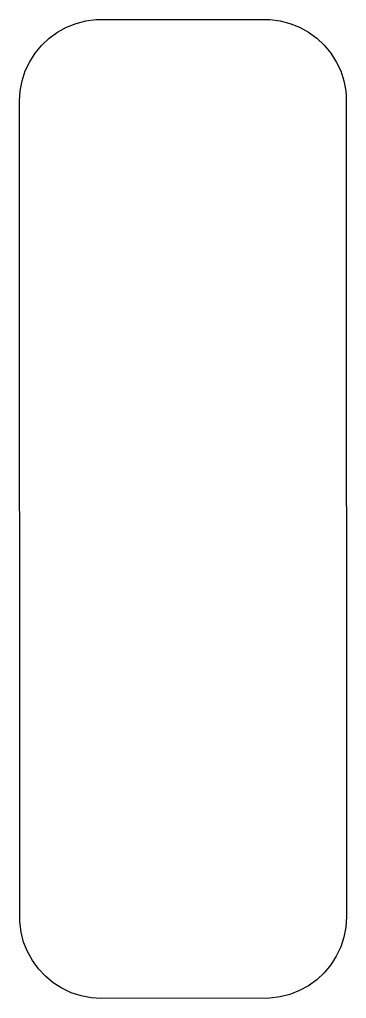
# Model space of a CAD drawing. Header units: metres. Extents: x 10 to 214, y -112 to 112.
# Drawn here: x 157 to 159, y -40 to -34 of the extents above; entities that cross this region are included whole.
import ezdxf

# ---------------------------------------------------------------- set-up
doc = ezdxf.new("R2010")
doc.units = ezdxf.units.M

msp = doc.modelspace()

# ---------------------------------------------------------------- linework, layer by layer
for p, q in [((157.346, -34.0245), (157.406, -34.0089)), ((157.406, -34.0089), (157.469, -34.001)), ((157.469, -34.001), (158.531, -34.001)), ((158.531, -34.001), (158.594, -34.0089)), ((158.594, -34.0089), (158.654, -34.0245)), ((157.232, -34.0779), (157.287, -34.0476)), ((157.287, -34.0476), (157.346, -34.0245)), ((158.654, -34.0245), (158.713, -34.0476)), ((158.713, -34.0476), (158.768, -34.0779)), ((157.136, -34.1577), (157.181, -34.1147)), ((157.181, -34.1147), (157.232, -34.0779)), ((158.768, -34.0779), (158.819, -34.1147)), ((158.819, -34.1147), (158.864, -34.1577)), ((157.096, -34.2061), (157.136, -34.1577)), ((158.864, -34.1577), (158.904, -34.2061)), ((157.062, -34.2591), (157.096, -34.2061)), ((158.904, -34.2061), (158.938, -34.2591)), ((157.035, -34.3159), (157.062, -34.2591)), ((158.938, -34.2591), (158.965, -34.3159)), ((157.016, -34.3757), (157.035, -34.3159)), ((158.965, -34.3159), (158.984, -34.3757)), ((157.004, -34.4373), (157.016, -34.3757)), ((158.984, -34.3757), (158.996, -34.4373)), ((157, -34.5), (157.004, -34.4373)), ((158.996, -34.4373), (158.999, -34.4686)), ((158.999, -34.4686), (159, -39.5)), ((157.001, -39.5314), (157, -34.5)), ((157.009, -39.5937), (157.001, -39.5314)), ((159, -39.5), (158.996, -39.5627)), ((158.996, -39.5627), (158.984, -39.6243)), ((157.024, -39.6545), (157.009, -39.5937)), ((158.984, -39.6243), (158.965, -39.6841)), ((157.048, -39.7129), (157.024, -39.6545)), ((157.078, -39.7679), (157.048, -39.7129)), ((158.965, -39.6841), (158.938, -39.7409)), ((157.115, -39.8187), (157.078, -39.7679)), ((158.938, -39.7409), (158.904, -39.7939)), ((157.158, -39.8645), (157.115, -39.8187)), ((158.904, -39.7939), (158.864, -39.8423)), ((157.206, -39.9045), (157.158, -39.8645)), ((158.819, -39.8853), (158.768, -39.9221)), ((158.864, -39.8423), (158.819, -39.8853)), ((157.259, -39.9381), (157.206, -39.9045)), ((157.316, -39.9649), (157.259, -39.9381)), ((158.713, -39.9524), (158.654, -39.9755)), ((158.768, -39.9221), (158.713, -39.9524)), ((157.376, -39.9843), (157.316, -39.9649)), ((157.437, -39.996), (157.376, -39.9843)), ((157.5, -40), (157.437, -39.996)), ((158.531, -39.999), (157.5, -40)), ((158.594, -39.9911), (158.531, -39.999)), ((158.654, -39.9755), (158.594, -39.9911))]:
    msp.add_line(p, q)

doc.saveas('drawing.dxf')
